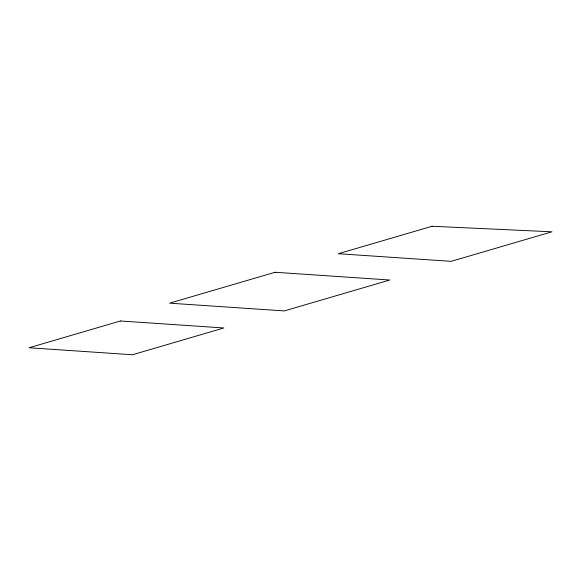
<?xml version="1.0" encoding="UTF-8"?>
<svg xmlns="http://www.w3.org/2000/svg" width="581" height="581" viewBox="0 0 581 581"><rect width="100%" height="100%" fill="white"/><g stroke="black" fill="none" stroke-linecap="round" stroke-linejoin="round"><path stroke-width="0.87" d="M275.089 272.271L169.63 303.173L284.327 310.922L389.786 280.013L275.089 272.271M432.097 226.249L338.36 253.723L451.183 261.341L551.95 231.804L432.097 226.249M120.449 320.981L29.05 347.765L132.468 354.751L223.867 327.967L120.449 320.981"/></g></svg>
